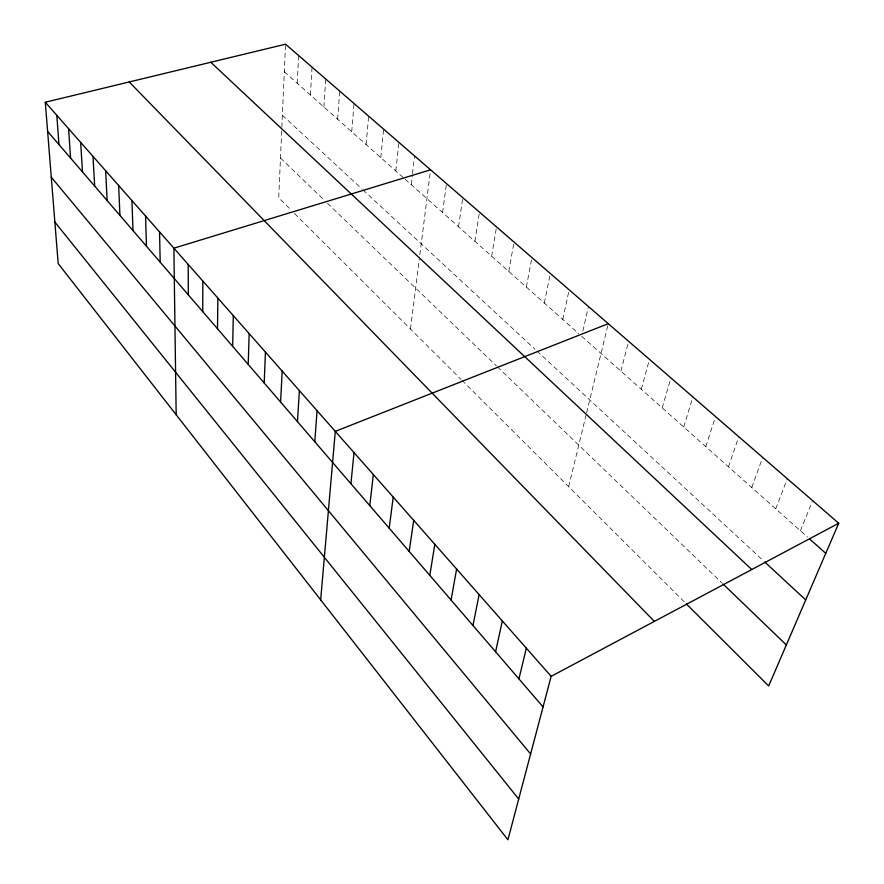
<?xml version="1.0" encoding="UTF-8"?>
<svg xmlns="http://www.w3.org/2000/svg" width="884" height="884" viewBox="0 0 884 884"><rect width="100%" height="100%" fill="white"/><g stroke="black" fill="none" stroke-linecap="round" stroke-linejoin="round"><path stroke-width="0.66" stroke-dasharray="4.42 3.31" d="M281.676 131.031L278.714 197.762L290.726 209.729M281.852 127.108L285.488 45.515M297.223 83.284L298.648 55.559M310.417 95.019L312.052 67.151M323.887 106.997L325.732 79.007M337.644 119.23L339.721 91.118M351.71 131.738L354.02 103.505M366.087 144.523L368.639 116.158M380.783 157.595L383.59 129.108M395.822 170.966L398.894 142.357M411.193 184.645L412.309 175.065M412.474 173.695L414.552 155.915M410.463 329.036L419.325 258.857M419.845 254.769L430.574 169.794M442.553 212.536L446.486 183.585M458.542 226.746L462.785 197.685M474.896 241.299L479.459 212.127M491.637 256.183L496.532 226.923M508.786 271.432L514.024 242.072M526.345 287.046L531.947 257.587M544.334 303.046L550.312 273.499M562.765 319.433L569.152 289.797M582.843 331.069L588.457 306.527M568.666 486.664L586.015 415.281M586.633 412.717L608.269 323.677M620.899 371.147L628.601 341.29M641.298 389.28L649.464 359.357M662.226 407.889L670.901 377.921M683.719 427.005L692.912 396.982M705.786 446.63L715.532 416.574M728.46 466.796L738.792 436.707M751.776 487.526L762.704 457.426M775.743 508.841L787.312 478.73M800.396 530.776L812.639 500.664M284.317 71.803L404.021 178.259M405.049 179.176L578.677 333.588M581.661 336.24L807.501 537.085M282.383 115.263L362.075 189.065M363.037 189.95L534.975 349.202M536.953 351.036L763.699 561.031M280.482 158.037L323.721 199.662M327.456 203.254L496.454 365.921M497.416 366.849L722.195 583.197M294.494 213.486L461.017 379.402M461.978 380.352L685.476 603.043"/><path stroke-width="1.33" d="M202.745 311.61L202.823 281.035M217.508 328.76L217.862 298.096M232.669 346.362L233.299 315.621M248.216 364.429L249.155 333.611M264.194 382.982L265.443 352.097M280.593 402.043L282.184 371.092M297.455 421.624L299.389 390.618M314.781 441.746L317.08 410.695M320.66 599.871L335.29 431.359L608.269 323.677M350.926 483.736L354.031 452.63M369.788 505.648L373.335 474.531M389.203 528.201L393.214 497.095M409.204 551.439L413.701 520.344M429.812 575.374L434.829 544.323M451.061 600.059L456.619 569.053M472.984 625.518L479.117 594.578M495.592 651.784L502.344 620.944M518.941 678.912L526.345 648.182M838.717 523.251L551.152 676.337L507.924 839.8L58.189 263.587L45.283 102.235L285.543 44.2L838.717 523.251L768.693 685.962L686.415 603.982M430.574 169.794L173.883 248.183L176.17 414.751M809.534 538.897L825.766 553.34M764.682 561.937L805.711 599.938M210.779 62.256L751.776 569.539M723.156 584.125L786.34 644.944M129.23 81.958L654.348 621.397M45.283 102.235L551.152 676.337M47.614 131.407L543.063 706.924M51.272 177.187L530.621 753.986M54.863 222.072L518.709 799.048M56.797 115.296L58.974 144.6M68.576 128.677L70.598 158.114M80.643 142.368L82.499 171.938M92.997 156.391L94.687 186.082M105.66 170.756L107.152 200.569M118.633 185.474L119.937 215.409M131.926 200.569L133.02 230.625M145.562 216.039L146.446 246.205M159.54 231.906L160.192 262.183M188.17 264.404L188.347 294.88"/></g></svg>
